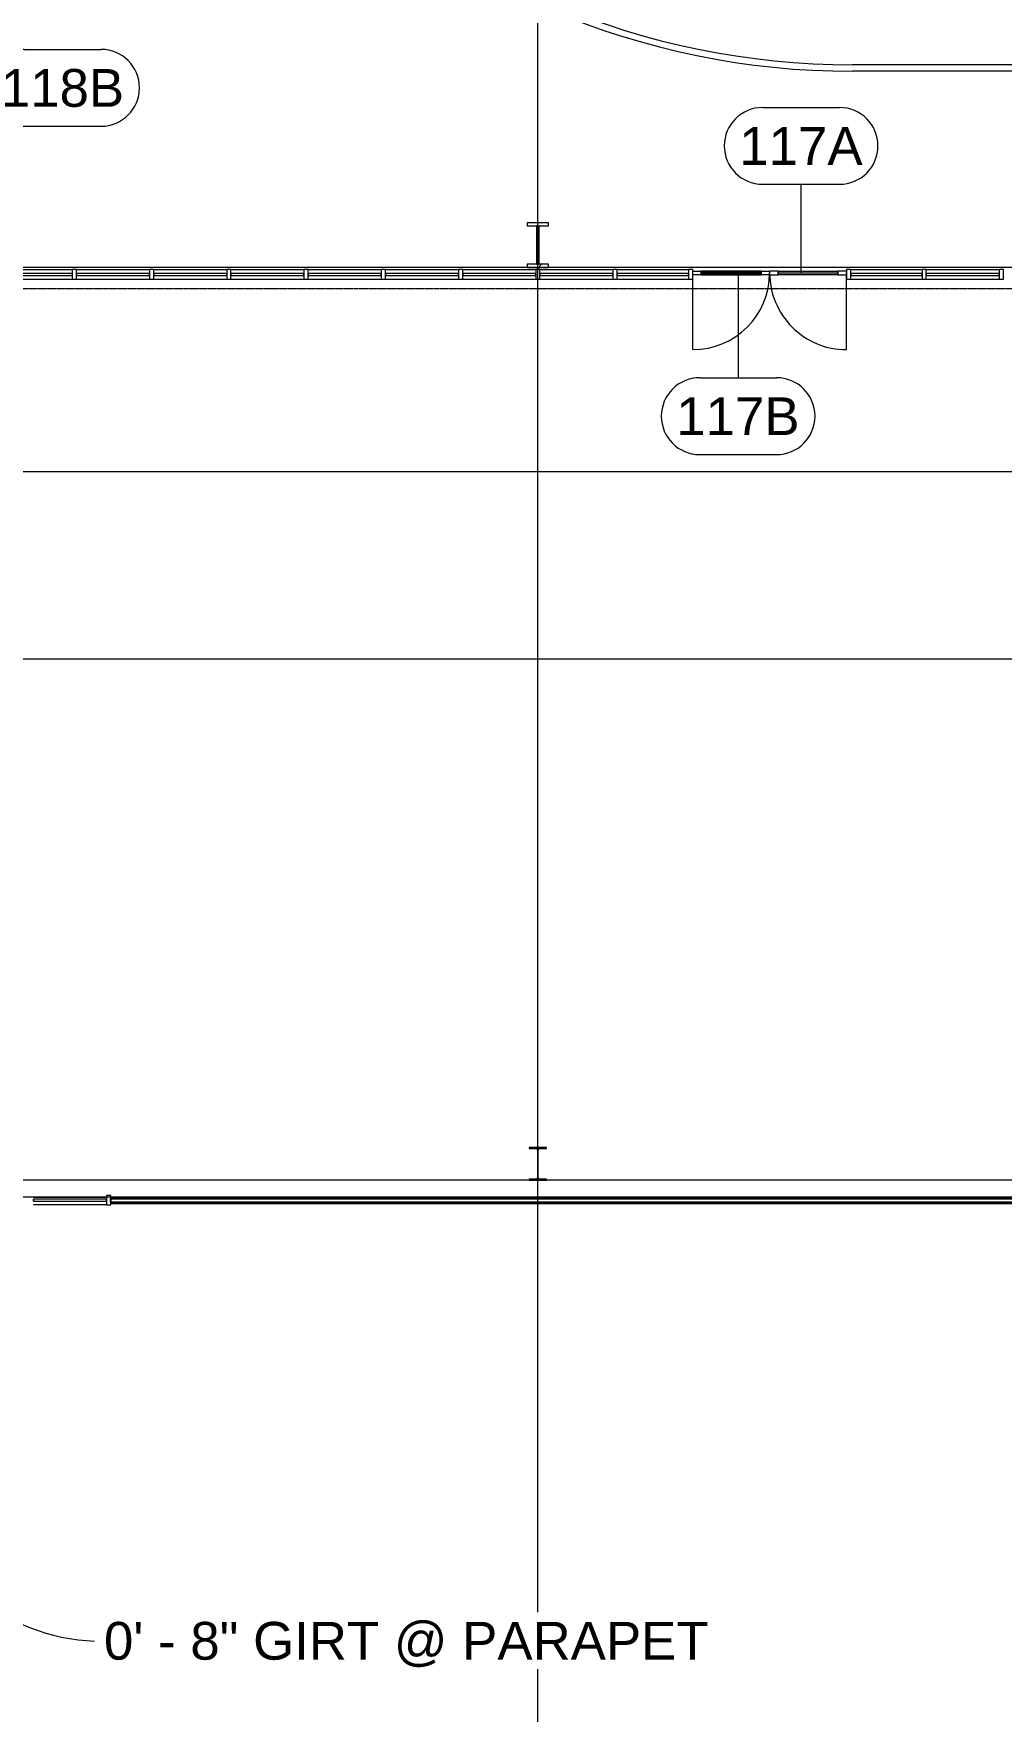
# Model space of a CAD drawing. Header units: inches. Extents: x 21341 to 27231, y -23509 to -20035.
# Drawn here: x 22850 to 23303, y -23036 to -22250 of the extents above; entities that cross this region are included whole.
import ezdxf

# ---------------------------------------------------------------- set-up
doc = ezdxf.new("R2010")
doc.units = ezdxf.units.IN
doc.header["$MEASUREMENT"] = 0
doc.linetypes.add('Grid Line 1_2_', pattern=[0.875, 0.5, -0.125, 0.125, -0.125])
for name, color, linetype, lineweight in [('A-ANNO-DIMS', 211, 'Continuous', 9), ('A-ANNO-DIMS-192', 211, 'Continuous', 9), ('A-DOOR', 31, 'Continuous', 9), ('A-DOOR-IDEN', 31, 'Continuous', 9), ('A-FLOR-HRAL', 11, 'Continuous', 9), ('A-GLAZ-CURT', 52, 'Continuous', 9), ('A-GLAZ-CWMG', 51, 'Continuous', 9), ('A-WALL', 113, 'Continuous', 9), ('C-BLDG-PADS', 91, 'Continuous', 9), ('C-TOPO', 7, 'Continuous', 9), ('G-ANNO-SYMB', 111, 'Continuous', 9), ('S-BEAM', 12, 'Continuous', 9), ('S-COLS', 52, 'Continuous', 9), ('S-GRID', 1, 'Continuous', 9)]:
    doc.layers.add(name, color=color, linetype=linetype, lineweight=lineweight)
doc.styles.add('Arial_1', font='arial.ttf', dxfattribs={"height": 17.703593})
doc.dimstyles.new('Linear_-_3_32__Arial', dxfattribs={"dimscale": 12, "dimtxt": 18, "dimasz": 2, "dimexe": 1.5, "dimexo": 1, "dimgap": 1, "dimtad": 1, "dimdec": 4, "dimrnd": 0.0625, "dimzin": 1, "dimdsep": 46, "dimlunit": 4, "dimtxsty": 'Arial_1', "dimblk1": 'OBLIQUE', "dimblk2": 'OBLIQUE', "dimsah": 1, "dimcen": 0.09, "dimdle": 1.5, "dimazin": 0, "dimtfac": 1, "dimtdec": 4, "dimtix": 1, "dimtmove": 1, "dimatfit": 3, "dimfxl": 1, "dimtvp": 1, "dimtfill": 1, "dimfrac": 2, "dimtolj": 1, "dimtzin": 0, "dimarcsym": 2})
pattern_1 = [(225, (23085.89, -22360.053), (19.00703, -19.00703), []), (225, (23085.89, -22388.853), (19.00703, -19.00703), [])]

# ---------------------------------------------------------------- blocks, each defined once
blk = doc.blocks.new('W-Wide Flange-Column - B2_D-1007399-First Floor Plan')
at = {"layer": 'S-COLS'}
h = blk.add_hatch(dxfattribs=at)
h.set_pattern_fill('FP_1', color=256, style=0, pattern_type=2)
h.set_pattern_definition([(225, (23085.89, -22779.678), (19.00703, -19.00703), []), (225, (23085.89, -22808.478), (19.00703, -19.00703), [])])
h.paths.add_polyline_path([(4, 7.62), (-4, 7.62), (-4, 7.19), (-0.84, 7.19), (-0.35, 6.99), (-0.14, 6.5), (-0.14, -6.5), (-0.35, -6.99), (-0.84, -7.19), (-4, -7.19), (-4, -7.62), (4, -7.62), (4, -7.19), (0.84, -7.19), (0.35, -6.99), (0.14, -6.5), (0.14, 6.5), (0.35, 6.99), (0.84, 7.19), (4, 7.19)], flags=0)
at = {"layer": 'S-COLS', "lineweight": 15}
for p, q in [((4, 7.62), (-4, 7.62)), ((-4, 7.62), (-4, 7.19)), ((-4, 7.19), (-0.84, 7.19)), ((-0.14, 6.5), (-0.14, -6.5)), ((0.14, -6.5), (0.14, 6.5)), ((0.84, 7.19), (4, 7.19)), ((4, 7.19), (4, 7.62)), ((-0.84, -7.19), (-4, -7.19)), ((-4, -7.19), (-4, -7.62)), ((-4, -7.62), (4, -7.62)), ((4, -7.19), (0.84, -7.19)), ((4, -7.62), (4, -7.19))]:
    blk.add_line(p, q, dxfattribs=at)
for centre, start, end in [((-0.84, 6.5), 0, 90), ((0.84, 6.5), 90, 180), ((-0.84, -6.5), 270, 0), ((0.84, -6.5), 180, 270)]:
    blk.add_arc(centre, 0.691, start, end, dxfattribs=at)
blk = doc.blocks.new('Girt_C - 8_D-1076209-First Floor Plan')
at = {"layer": 'S-BEAM'}
for p, q in [((23081.89, -22787.3), (22811.14, -22787.3)), ((23371.39, -22787.3), (23089.89, -22787.3)), ((22849.7, -22795.3), (22883.89, -22795.3)), ((22885.89, -22795.3), (23341.02, -22795.3))]:
    blk.add_line(p, q, dxfattribs=at)
blk = doc.blocks.new('System Panel - Glazed-809284-First Floor Plan')
at = {"layer": 'A-GLAZ-CURT'}
for p, q in [((17.09375, 1.25), (-17.09375, 1.25)), ((-17.09375, 1.25), (-17.09375, 0.25)), ((-17.09375, 0.25), (-17.09375, 1.25)), ((17.09375, 1.25), (-17.09375, 1.25)), ((-17.09375, 0.25), (17.09375, 0.25)), ((-17.09375, 0.25), (17.09375, 0.25)), ((17.09375, 0.25), (17.09375, 1.25)), ((17.09375, 1.25), (17.09375, 0.25))]:
    blk.add_line(p, q, dxfattribs=at)
blk = doc.blocks.new('System Panel - Glazed-1044197-First Floor Plan')
at = {"layer": 'A-GLAZ-CURT'}
for p, q in [((16.6875, 1.25), (-16.6875, 1.25)), ((-16.6875, 1.25), (-16.6875, 0.25)), ((-16.6875, 0.25), (-16.6875, 1.25)), ((16.6875, 1.25), (-16.6875, 1.25)), ((-16.6875, 0.25), (16.6875, 0.25)), ((-16.6875, 0.25), (16.6875, 0.25)), ((16.6875, 0.25), (16.6875, 1.25)), ((16.6875, 1.25), (16.6875, 0.25))]:
    blk.add_line(p, q, dxfattribs=at)
blk = doc.blocks.new('Door_Single_Storefront - one-1044198-First Floor Plan')
at = {"layer": 'A-DOOR'}
for p, q in [((-18, 36), (-18, 0)), ((-14, 1), (-18, 1)), ((-14, -0.75), (-14, 1)), ((-14, 1), (14, 1)), ((14, 0.5), (-14, 0.5)), ((-14, 0.5), (-14, -0.25)), ((18, 1), (14, 1)), ((14, 1), (14, -0.75)), ((14, -0.25), (14, 0.5)), ((18, -0.75), (18, 1)), ((-18, -0.75), (-14, -0.75)), ((-14, -0.25), (14, -0.25)), ((14, -0.75), (-14, -0.75)), ((14, -0.75), (18, -0.75))]:
    blk.add_line(p, q, dxfattribs=at)
blk.add_arc((-18, 0), 36, 360, 90, dxfattribs=at)
blk = doc.blocks.new('Door_Single_Storefront - one-1044203-First Floor Plan')
at = {"layer": 'A-DOOR'}
for p, q in [((-18, 0.75), (-14, 0.75)), ((-18, -36), (-18, 0)), ((-14, 0.75), (-14, -1)), ((14, 0.75), (-14, 0.75)), ((-14, -0.5), (-14, 0.25)), ((-14, 0.25), (14, 0.25)), ((14, -1), (14, 0.75)), ((14, 0.75), (18, 0.75)), ((14, 0.25), (14, -0.5)), ((18, 0.75), (18, -1)), ((-14, -1), (-18, -1)), ((14, -0.5), (-14, -0.5)), ((-14, -1), (14, -1)), ((18, -1), (14, -1))]:
    blk.add_line(p, q, dxfattribs=at)
blk.add_arc((-18, 0), 36, 270, 0, dxfattribs=at)
blk = doc.blocks.new('System Panel - Glazed-809288-First Floor Plan')
at = {"layer": 'A-GLAZ-CURT'}
for p, q in [((17.09375, 1.25), (-17.09375, 1.25)), ((-17.09375, 1.25), (-17.09375, 0.25)), ((-17.09375, 0.25), (-17.09375, 1.25)), ((17.09375, 1.25), (-17.09375, 1.25)), ((-17.09375, 0.25), (17.09375, 0.25)), ((-17.09375, 0.25), (17.09375, 0.25)), ((17.09375, 0.25), (17.09375, 1.25)), ((17.09375, 1.25), (17.09375, 0.25))]:
    blk.add_line(p, q, dxfattribs=at)
blk = doc.blocks.new('Rectangular Mullion - Rectangular Mullion 1-769167-First Floor Plan')
at = {"layer": 'A-GLAZ-CWMG'}
for p, q in [((24498.2, -22360.55), (24532.39, -22360.55)), ((24498.2, -22365.05), (24532.39, -22365.05))]:
    blk.add_line(p, q, dxfattribs=at)
blk = doc.blocks.new('Rectangular Mullion - Rectangular Mullion 1-1044194-First Floor Plan')
at = {"layer": 'A-GLAZ-CWMG'}
for p, q in [((24390.45, -22360.55), (24423.83, -22360.55)), ((24390.45, -22365.05), (24423.83, -22365.05))]:
    blk.add_line(p, q, dxfattribs=at)
blk = doc.blocks.new('Rectangular Mullion - Rectangular Mullion 1-1044201-First Floor Plan')
at = {"layer": 'A-GLAZ-CWMG'}
for p, q in [((24281.08, -22360.55), (24314.45, -22360.55)), ((24281.08, -22365.05), (24314.45, -22365.05))]:
    blk.add_line(p, q, dxfattribs=at)
blk = doc.blocks.new('Rectangular Mullion - Rectangular Mullion 1-809282-First Floor Plan')
at = {"layer": 'A-GLAZ-CWMG', "lineweight": 13}
for p, q in [((-1, 1.5), (1, 1.5)), ((-1, -3), (-1, 1.5)), ((1, 1.5), (1, -3)), ((1, -3), (-1, -3))]:
    blk.add_line(p, q, dxfattribs=at)
blk = doc.blocks.new('Rectangular Mullion - Profile_Polycarbonate_Upper and left-791730-First Floor Plan')
at = {"layer": 'A-GLAZ-CWMG', "lineweight": 13}
for p, q in [((-3.622, 1.141125), (0, 1.141125)), ((-3.622, 0.787125), (-3.622, 1.141125)), ((-3.372, 0.787125), (-3.622, 0.787125)), ((-0.0625, 1.078625), (-3.5595, 1.078625)), ((-3.5595, 1.078625), (-3.5595, 0.849625)), ((-3.5595, 0.849625), (-3.372, 0.849625)), ((-3.372, 0.849625), (-3.372, 0.787125)), ((-0.0625, -0.922375), (-0.0625, 1.078625)), ((0, 1.141125), (0, -0.984875)), ((-2.834, -0.984875), (-2.834, -0.859875)), ((-2.834, -0.859875), (-2.7715, -0.859875)), ((0, -0.984875), (-2.834, -0.984875)), ((-2.7715, -0.859875), (-2.7715, -0.922375)), ((-2.7715, -0.922375), (-0.0625, -0.922375))]:
    blk.add_line(p, q, dxfattribs=at)
blk = doc.blocks.new('System Panel - Glazed-827454-First Floor Plan')
at = {"layer": 'A-GLAZ-CURT'}
for p, q in [((17.09375, 1.25), (-17.09375, 1.25)), ((-17.09375, 1.25), (-17.09375, 0.25)), ((-17.09375, 0.25), (-17.09375, 1.25)), ((17.09375, 1.25), (-17.09375, 1.25)), ((-17.09375, 0.25), (17.09375, 0.25)), ((-17.09375, 0.25), (17.09375, 0.25)), ((17.09375, 0.25), (17.09375, 1.25)), ((17.09375, 1.25), (17.09375, 0.25))]:
    blk.add_line(p, q, dxfattribs=at)
blk = doc.blocks.new('Rectangular Mullion - Rectangular Mullion 1-V20-First Floor Plan')
at = {"layer": 'A-GLAZ-CWMG'}
blk.add_line((22847.7, -22798.93), (22813.52, -22798.93), dxfattribs=at)
blk = doc.blocks.new('Rectangular Mullion - Rectangular Mullion 1-866963-First Floor Plan')
at = {"layer": 'A-GLAZ-CWMG', "lineweight": 13}
for p, q in [((-2, 1.5), (0, 1.5)), ((-2, -3), (-2, 1.5)), ((0, 1.5), (0, -3)), ((0, -3), (-2, -3))]:
    blk.add_line(p, q, dxfattribs=at)
blk = doc.blocks.new('Top Rail Type - Top Rail_Internal_-939601-First Floor Plan')
at = {"layer": 'A-FLOR-HRAL'}
for p, q in [((24243.39, -22264.53), (23233.26, -22264.53)), ((24243.39, -22267.58), (23233.26, -22267.58))]:
    blk.add_line(p, q, dxfattribs=at)
for radius in [361.52, 358.48]:
    blk.add_arc((23233.26, -21906.05), radius, 180, 270, dxfattribs=at)
blk = doc.blocks.new('columns and girder2 - one-V40-First Floor Plan')
at = {"layer": 'S-BEAM'}
h = blk.add_hatch(dxfattribs=at)
h.set_pattern_fill('FP_30', color=256, style=0, pattern_type=2)
h.set_pattern_definition(pattern_1)
h.paths.add_polyline_path([(5, -0.5), (-5, -0.5), (-5, -2), (5, -2)], flags=0)
h.paths.add_polyline_path([(-5, -20), (-5, -21.5), (5, -21.5), (5, -20)], flags=0)
h.paths.add_polyline_path([(5, -1204.75), (-5, -1204.75), (-5, -1206.25), (5, -1206.25)], flags=0)
h.paths.add_polyline_path([(5, -1224.25), (-5, -1224.25), (-5, -1225), (5, -1225)], flags=0)
h = blk.add_hatch(dxfattribs=at)
h.set_pattern_fill('FP_30', color=256, style=0, pattern_type=2)
h.set_pattern_definition(pattern_1)
h.paths.add_polyline_path([(-0.63, -2), (-0.63, -20), (0.62, -20), (0.62, -2)], flags=0)
h.paths.add_polyline_path([(-0.63, -1206.25), (-0.63, -1224.25), (0.62, -1224.25), (0.62, -1206.25)], flags=0)
at = {"layer": 'S-BEAM', "lineweight": 15}
for p, q in [((5, -0.5), (-5, -0.5)), ((-5, -0.5), (-5, -2)), ((-5, -2), (5, -2)), ((0.62, -2), (-0.63, -2)), ((-0.63, -2), (-0.63, -20)), ((0.62, -20), (0.62, -2)), ((5, -2), (5, -0.5)), ((5, -20), (-5, -20)), ((-5, -20), (-5, -21.5)), ((-5, -21.5), (5, -21.5)), ((-0.63, -20), (0.62, -20)), ((5, -21.5), (5, -20))]:
    blk.add_line(p, q, dxfattribs=at)
blk = doc.blocks.new('Door Tag - Door Tag-4658-First Floor Plan')
at = {"layer": 'A-DOOR-IDEN'}
for p, q in [((-0.09375, 0.09375), (0.09375, 0.09375)), ((-0.09375, -0.09375), (0.09375, -0.09375))]:
    blk.add_line(p, q, dxfattribs=at)
for centre, start, end in [((-0.09375, 0), 90, 270), ((0.09375, 0), 270, 90)]:
    blk.add_arc(centre, 0.09375, start, end, dxfattribs=at)
blk = doc.blocks.new('DIMBLOCK18-First Floor Plan')
at = {"layer": 'A-ANNO-DIMS-192', "lineweight": 50}
for p, q in [((22799.39, -22939.32), (22811.39, -22927.32)), ((22807.39, -22939.32), (22819.39, -22927.32)), ((22799.39, -22939.32), (22787.39, -22951.32)), ((22807.39, -22939.32), (22795.39, -22951.32))]:
    blk.add_line(p, q, dxfattribs=at)
at = {"layer": 'A-ANNO-DIMS-192'}
for p, q in [((22799.39, -22934.35), (22799.39, -22957.32)), ((22799.39, -22939.32), (22799.39, -22934.35)), ((22807.39, -22934.35), (22807.39, -22957.32)), ((22807.39, -22939.32), (22807.39, -22934.35)), ((22799.39, -22939.32), (22825.39, -22939.32))]:
    blk.add_line(p, q, dxfattribs=at)
blk.add_ellipse((22882.67, -22939.32), major_axis=(79.28, 0), ratio=0.808833, start_param=3.141593, end_param=4.712389, dxfattribs=at)
at = {"layer": 'A-ANNO-DIMS-192', "color": 0, "insert": (22882.67, -22994.33), "char_height": 17.7036, "width": 337.9569, "attachment_point": 1, "line_spacing_factor": 0.938532, "style": 'Arial_1', "bg_fill": 3, "box_fill_scale": 1.25, "bg_fill_color": 0, "bg_fill_transparency": 0}
blk.add_mtext('0\' - 8" GIRT @ PARAPET', dxfattribs=at)
blk = doc.blocks.new('_Oblique')
at = {"color": 0, "linetype": 'ByBlock', "lineweight": -2}
blk.add_line((-0.5, -0.5), (0.5, 0.5), dxfattribs=at)

msp = doc.modelspace()

# ---------------------------------------------------------------- linework, layer by layer
at = {"layer": 'A-DOOR-IDEN'}
for p, q in [((23209.20378, -22362.05281), (23209.20378, -22320.54793)), ((23179.70167, -22362.05281), (23179.70167, -22411.22257))]:
    msp.add_line(p, q, dxfattribs=at)
at = {"layer": 'A-WALL', "lineweight": 25}
for p, q in [((23340.95273, -22796.01541), (22885.70273, -22796.01541)), ((22885.70273, -22796.01541), (22885.70273, -22797.59021)), ((22885.70273, -22797.59021), (23340.95273, -22797.59021))]:
    msp.add_line(p, q, dxfattribs=at)
at = {"layer": 'C-BLDG-PADS'}
msp.add_line((22885.89023, -22798.30281), (23341.01523, -22798.30281), dxfattribs=at)
at = {"layer": 'C-TOPO'}
msp.add_line((22885.89023, -22798.30225), (23341.01523, -22798.30225), dxfattribs=at)
at = {"layer": 'G-ANNO-SYMB'}
msp.add_line((26311.57087, -22455.32929), (21995.34356, -22455.32929), dxfattribs=at)
at = {"layer": 'S-GRID', "linetype": 'Grid Line 1_2_'}
for p, q in [((23085.89023, -23095.79981), (23085.89023, -20550.05281)), ((23085.89023, -23413.24119), (23085.89023, -20902.42781)), ((26719.06441, -22359.55281), (22653.5125, -22359.55281)), ((27097.46684, -22359.55281), (22737.5125, -22359.55281)), ((27001.46684, -22369.55281), (22737.5125, -22369.55281)), ((26427.34156, -22543.05281), (21471.35909, -22543.05281)), ((26719.06441, -22543.05281), (21790.20666, -22543.05281)), ((26427.34156, -22787.30281), (21471.35909, -22787.30281)), ((26719.06441, -22787.30281), (21790.20666, -22787.30281)), ((26331.34156, -22795.30281), (21567.35909, -22795.30281)), ((26623.06441, -22795.30281), (21915.51852, -22795.30281))]:
    msp.add_line(p, q, dxfattribs=at)

# ---------------------------------------------------------------- block references
at = {"layer": 'A-DOOR'}
msp.add_blockref('Door_Single_Storefront - one-1044203-First Floor Plan', (23176.45273, -22362.05281), dxfattribs=at)
at = {"layer": 'A-DOOR', "rotation": 180}
msp.add_blockref('Door_Single_Storefront - one-1044198-First Floor Plan', (23212.45273, -22362.05281), dxfattribs=at)
at = {"layer": 'A-DOOR-IDEN', "xscale": 191.9999999999999, "yscale": 191.9999999999999, "zscale": 191.9999999999999}
for p in [(22863.3154, -22275.333), (23209.20378, -22302.54793), (23179.70167, -22429.22257)]:
    msp.add_blockref('Door Tag - Door Tag-4658-First Floor Plan', p, dxfattribs=at)
at = {"layer": 'A-FLOR-HRAL'}
msp.add_blockref('Top Rail Type - Top Rail_Internal_-939601-First Floor Plan', (0, 0), dxfattribs=at)
at = {"layer": 'A-GLAZ-CURT', "rotation": 180}
for name, p in [('System Panel - Glazed-809284-First Floor Plan', (22850.67148, -22362.05281)), ('System Panel - Glazed-809284-First Floor Plan', (22886.85898, -22362.05281)), ('System Panel - Glazed-809284-First Floor Plan', (22923.04648, -22362.05281)), ('System Panel - Glazed-809284-First Floor Plan', (22959.23398, -22362.05281)), ('System Panel - Glazed-809288-First Floor Plan', (22995.42148, -22362.05281)), ('System Panel - Glazed-809288-First Floor Plan', (23031.60898, -22362.05281)), ('System Panel - Glazed-809284-First Floor Plan', (23067.79648, -22362.05281)), ('System Panel - Glazed-809284-First Floor Plan', (23103.98398, -22362.05281)), ('System Panel - Glazed-1044197-First Floor Plan', (23139.76523, -22362.05281)), ('System Panel - Glazed-1044197-First Floor Plan', (23249.14023, -22362.05281)), ('System Panel - Glazed-809284-First Floor Plan', (23284.92148, -22362.05281))]:
    msp.add_blockref(name, p, dxfattribs=at)
at = {"layer": 'A-GLAZ-CURT'}
msp.add_blockref('System Panel - Glazed-827454-First Floor Plan', (22866.79648, -22797.42781), dxfattribs=at)
at = {"layer": 'A-GLAZ-CWMG'}
for name, p in [('Rectangular Mullion - Rectangular Mullion 1-769167-First Floor Plan', (-1664.625, 0)), ('Rectangular Mullion - Rectangular Mullion 1-769167-First Floor Plan', (-1628.4375, 0)), ('Rectangular Mullion - Rectangular Mullion 1-769167-First Floor Plan', (-1592.25, 0)), ('Rectangular Mullion - Rectangular Mullion 1-769167-First Floor Plan', (-1556.0625, 0)), ('Rectangular Mullion - Rectangular Mullion 1-769167-First Floor Plan', (-1519.875, 0)), ('Rectangular Mullion - Rectangular Mullion 1-769167-First Floor Plan', (-1483.6875, 0)), ('Rectangular Mullion - Rectangular Mullion 1-769167-First Floor Plan', (-1447.5, 0)), ('Rectangular Mullion - Rectangular Mullion 1-769167-First Floor Plan', (-1411.3125, 0)), ('Rectangular Mullion - Rectangular Mullion 1-1044201-First Floor Plan', (-1158, 0)), ('Rectangular Mullion - Rectangular Mullion 1-1044194-First Floor Plan', (-1158, 0)), ('Rectangular Mullion - Rectangular Mullion 1-769167-First Floor Plan', (-1230.375, 0)), ('Rectangular Mullion - Rectangular Mullion 1-V20-First Floor Plan', (36.1875, 0))]:
    msp.add_blockref(name, p, dxfattribs=at)
at = {"layer": 'A-GLAZ-CWMG', "extrusion": (0, 0, -1)}
for name, p in [('Rectangular Mullion - Rectangular Mullion 1-809282-First Floor Plan', (-22868.76523, -22362.05281)), ('Rectangular Mullion - Rectangular Mullion 1-809282-First Floor Plan', (-22904.95273, -22362.05281)), ('Rectangular Mullion - Rectangular Mullion 1-809282-First Floor Plan', (-22941.14023, -22362.05281)), ('Rectangular Mullion - Rectangular Mullion 1-809282-First Floor Plan', (-22977.32773, -22362.05281)), ('Rectangular Mullion - Rectangular Mullion 1-809282-First Floor Plan', (-23013.51523, -22362.05281)), ('Rectangular Mullion - Rectangular Mullion 1-809282-First Floor Plan', (-23049.70273, -22362.05281)), ('Rectangular Mullion - Rectangular Mullion 1-809282-First Floor Plan', (-23085.89023, -22362.05281)), ('Rectangular Mullion - Rectangular Mullion 1-809282-First Floor Plan', (-23122.07773, -22362.05281)), ('Rectangular Mullion - Rectangular Mullion 1-809282-First Floor Plan', (-23157.45273, -22362.05281)), ('Rectangular Mullion - Rectangular Mullion 1-809282-First Floor Plan', (-23231.45273, -22362.05281)), ('Rectangular Mullion - Rectangular Mullion 1-809282-First Floor Plan', (-23266.82773, -22362.05281)), ('Rectangular Mullion - Rectangular Mullion 1-809282-First Floor Plan', (-23303.01523, -22362.05281)), ('Rectangular Mullion - Profile_Polycarbonate_Upper and left-791730-First Floor Plan', (-22885.64023, -22796.80281))]:
    msp.add_blockref(name, p, dxfattribs=at)
at = {"layer": 'A-GLAZ-CWMG', "extrusion": (0, 0, -1), "rotation": 180}
msp.add_blockref('Rectangular Mullion - Rectangular Mullion 1-866963-First Floor Plan', (-22885.89023, -22797.42781), dxfattribs=at)
at = {"layer": 'S-BEAM', "rotation": 180}
msp.add_blockref('columns and girder2 - one-V40-First Floor Plan', (23085.89023, -22360.05281), dxfattribs=at)
at = {"layer": 'S-BEAM'}
msp.add_blockref('Girt_C - 8_D-1076209-First Floor Plan', (0, 0), dxfattribs=at)
at = {"layer": 'S-COLS', "rotation": 180}
msp.add_blockref('W-Wide Flange-Column - B2_D-1007399-First Floor Plan', (23085.89023, -22779.67781), dxfattribs=at)

# ---------------------------------------------------------------- texts
at = {"layer": 'A-DOOR-IDEN', "char_height": 17.703593, "width": 68.904, "attachment_point": 2, "line_spacing_factor": 0.938532, "style": 'Arial_1'}
for s, insert in [('118B', (22863.23275, -22266.52422)), ('117A', (23209.12114, -22293.73915)), ('117B', (23179.61902, -22420.41379))]:
    msp.add_mtext(s, dxfattribs=dict(at, insert=insert))

# ---------------------------------------------------------------- next in the draw order: dimensions: what is measured, and where the dimension line sits
at = {"layer": 'A-ANNO-DIMS'}
dim = msp.add_linear_dim(base=(22807.39023, -22939.32214), p1=(22799.39023, -22922.35158), p2=(22807.39023, -22922.35158), dimstyle='Linear_-_3_32__Arial', override={"dimpost": '<>GIRT @ PARAPET', "dimfxl": 8}, dxfattribs=at)
dim.commit()
dim.dimension.update_dxf_attribs({"geometry": 'DIMBLOCK18-First Floor Plan', "text_midpoint": (23051.6497, -23006.13067), "dimtype": 160})

doc.saveas('drawing.dxf')
